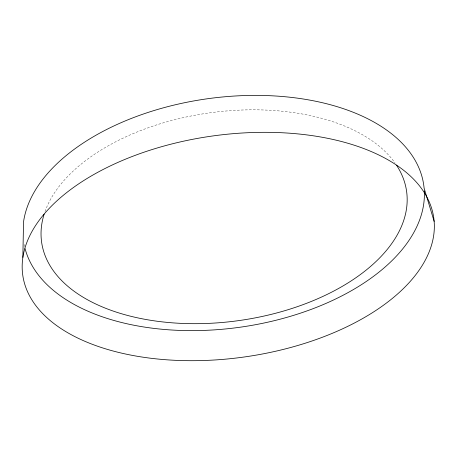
<?xml version="1.0" encoding="UTF-8"?>
<svg xmlns="http://www.w3.org/2000/svg" width="457" height="457" viewBox="0 0 457 457"><rect width="100%" height="100%" fill="white"/><g stroke="black" fill="none" stroke-linecap="round" stroke-linejoin="round"><path stroke-width="0.34" stroke-dasharray="2.29 1.71" d="M24.587 246.689A202.057 115.393 -7.9 0 1 24.01 243.964M45.014 211.545A184.251 104.887 -7.9 0 1 209.677 112.856A184.251 104.887 -7.9 0 1 395.071 163.063"/><path stroke-width="0.69" d="M22.85 257.365L23.536 221.896A202.057 115.393 -7.9 0 1 226.438 96.627A202.057 115.393 -7.9 0 1 424.096 188.09L434.15 221.388A207.489 111.628 -7.9 0 1 133.353 355.575A207.489 111.628 -7.9 0 1 117.266 162.698A207.489 111.628 -7.9 0 1 434.15 221.388M424.307 190.906A202.057 115.393 -7.9 0 1 241.69 326.989A202.057 115.393 -7.9 0 1 25.095 248.705M396.505 165.166A184.251 104.887 -7.9 0 1 238.76 320.608A184.251 104.887 -7.9 0 1 44.146 214.144"/></g></svg>
